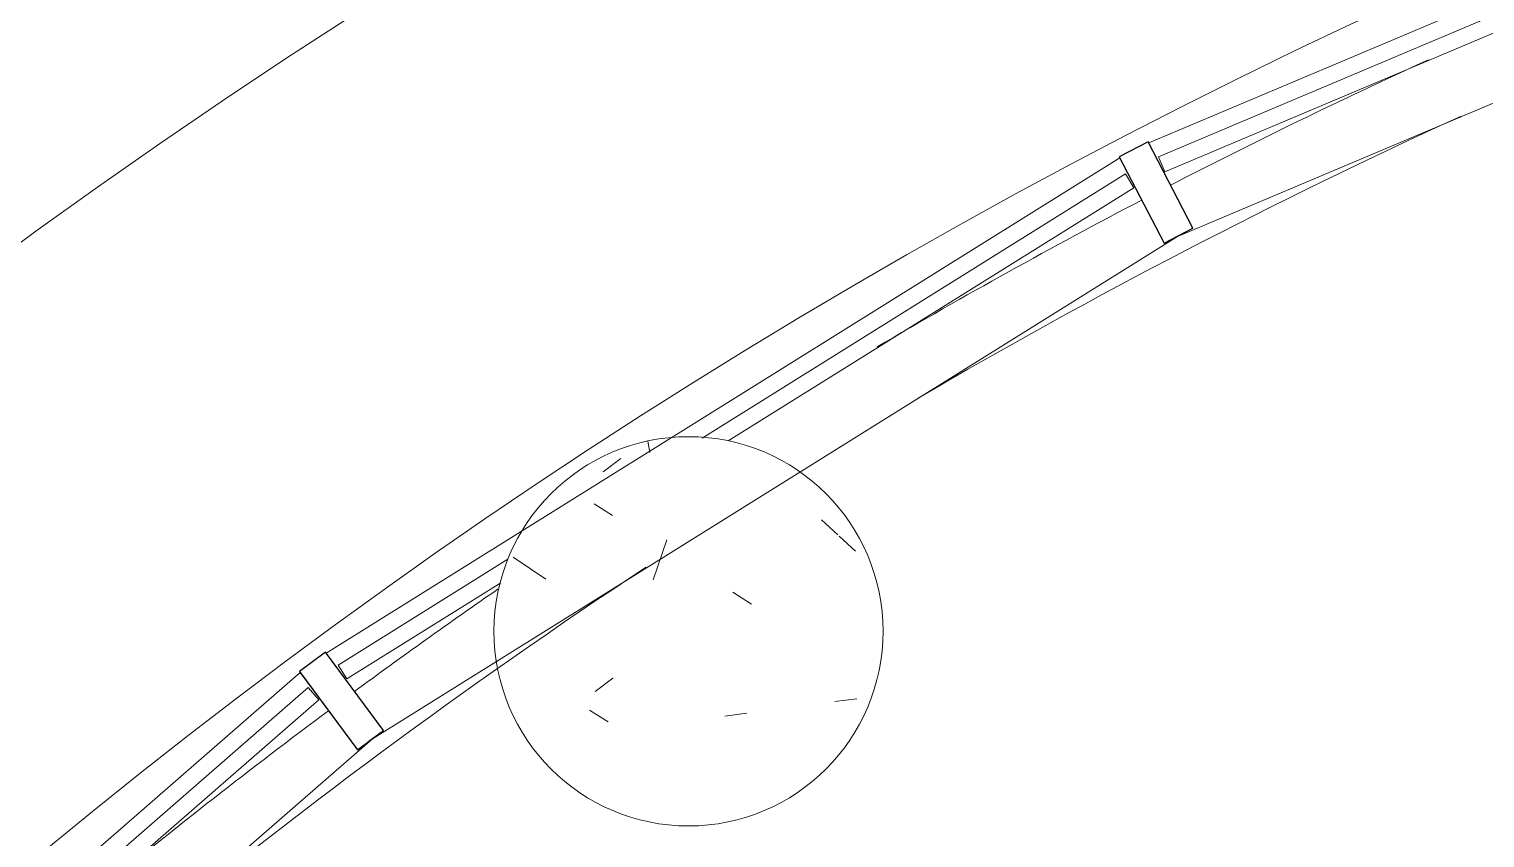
# Model space of a CAD drawing. Header units: metres. Extents: x -217 to -108, y -304 to -188.
# Drawn here: x -165.969 to -163.725, y -209.639 to -208.392 of the extents above; entities that cross this region are included whole.
import ezdxf

# ---------------------------------------------------------------- set-up
doc = ezdxf.new("R2010")
doc.units = ezdxf.units.M
for name, color, linetype, lineweight in [('A-FLOR', 192, 'Continuous', 9), ('A-GLAZ-CURT', 52, 'Continuous', 9), ('A-GLAZ-CWMG', 51, 'Continuous', 9), ('A-WALL', 113, 'Continuous', 9), ('S-COLS', 52, 'Continuous', 9)]:
    doc.layers.add(name, color=color, linetype=linetype, lineweight=lineweight)

# ---------------------------------------------------------------- blocks, each defined once
blk = doc.blocks.new('Montante rectangular - 50 x 150 mm-715984-Nivel 3')
at = {"layer": 'A-GLAZ-CWMG'}
for p, q in [((-169.3539, -217.08), (-169.2629, -215.6407)), ((-169.1161, -215.6617), (-169.2629, -215.6407)), ((-169.1122, -215.634), (-169.2052, -217.1056)), ((-169.1122, -215.634), (-169.1161, -215.6617)), ((-169.3539, -217.08), (-169.2057, -217.0777)), ((-169.2057, -217.0777), (-169.2052, -217.1056))]:
    blk.add_line(p, q, dxfattribs=at)
blk = doc.blocks.new('M_Hormigón-Redondo-Pilar - 600 mm-V53-Nivel 3')
at = {"layer": 'S-COLS'}
h = blk.add_hatch(dxfattribs=at)
h.set_pattern_fill('FP_13', color=256, style=0, pattern_type=2)
h.set_pattern_definition([(50, (164.953, 209.321), (0.7288314, -0.0632911), [0.076, -0.838]), (355, (164.953, 209.321), (-0.1409327, 0.764191), [0.061, -0.671]), (100.451, (165.014, 209.315), (0.5877327, 0.700228), [0.065, -0.712]), (46.184, (164.953, 209.524), (1.0841735, -0.1685523), [0.114, -1.257]), (96.636, (165.043, 209.51), (0.9500268, 0.989415), [0.097, -1.069]), (351.184, (164.953, 209.524), (0.9499683, 0.9901036), [0.091, -1.006]), (21, (165.054, 209.473), (0.6067662, -0.4087001), [0.076, -0.838]), (326, (165.054, 209.473), (0.2472247, 0.736702), [0.061, -0.671]), (71.451, (165.105, 209.439), (0.8535199, 0.3274948), [0.065, -0.712]), (37.5, (164.953, 209.321), (0.0124776, 0.3385577), [0.034, -0.629, 0.034, -0.647, -0.673]), (37.5, (164.953, 209.321), (0.0124776, 0.3385577), [-1.343, 0.034, -0.64]), (7.5, (164.953, 209.321), (0.26703754, 0.40027984), [0.034, -0.355, 0.034, -0.614, -0.257]), (7.5, (164.953, 209.321), (0.26703754, 0.40027984), [-1.035, 0.034, -0.223]), (327.5, (164.726, 209.321), (0.54253947, -0.02312834), [0.034, -0.22, 0.034, -0.759, -1.052]), (327.5, (164.726, 209.321), (0.54253947, -0.02312834), [-1.046, 0.034, -1.018]), (317.5, (164.625, 209.321), (0.5922234, 0.1015895), [0.034, -0.297, 0.034, -0.493, -0.747]), (317.5, (164.625, 209.321), (0.5922234, 0.1015895), [-0.856, 0.034, -0.713])])
h.paths.add_polyline_path([(0, -0.3), (0.0585, -0.2942), (0.1148, -0.2772), (0.1667, -0.2494), (0.2121, -0.2121), (0.2494, -0.1667), (0.2772, -0.1148), (0.2942, -0.0585), (0.3, 0), (0.2942, 0.0585), (0.2748, 0.1192), (0.2494, 0.1667), (0.2096, 0.2142), (0.1667, 0.2494), (0.1142, 0.2773), (0.0585, 0.2942), (0, 0.3), (-0.0585, 0.2942), (-0.1148, 0.2772), (-0.1667, 0.2494), (-0.2121, 0.2121), (-0.2494, 0.1667), (-0.2783, 0.111), (-0.2942, 0.0585), (-0.2996, -0.004), (-0.2942, -0.0585), (-0.2772, -0.1148), (-0.2494, -0.1667), (-0.2121, -0.2121), (-0.1667, -0.2494), (-0.1148, -0.2772), (-0.0585, -0.2942)], flags=0)
for start, end in [(360, 180), (180, 360)]:
    blk.add_arc((0, 0), 0.3, start, end, dxfattribs=at)
blk = doc.blocks.new('Panel de sistema - Acristalado-715993-Nivel 3')
at = {"layer": 'A-GLAZ-CURT', "lineweight": 18}
for p, q in [((0.7152, 0.0495), (-0.7152, 0.0495)), ((-0.7152, 0.0495), (-0.7152, 0.0245)), ((0.7152, 0.0245), (0.7152, 0.0495)), ((-0.7152, 0.0245), (0.7152, 0.0245))]:
    blk.add_line(p, q, dxfattribs=at)
blk = doc.blocks.new('Panel de sistema - Acristalado-V65-Nivel 3')
at = {"layer": 'A-GLAZ-CURT', "lineweight": 18}
for p, q in [((-0.4068, 0.0495), (-0.7152, 0.0495)), ((-0.7152, 0.0495), (-0.7152, 0.0245)), ((0.7152, 0.0495), (-0.0537, 0.0495)), ((0.7152, 0.0245), (0.7152, 0.0495)), ((-0.7152, 0.0245), (-0.4354, 0.0245)), ((-0.0221, 0.0245), (0.7152, 0.0245))]:
    blk.add_line(p, q, dxfattribs=at)
blk = doc.blocks.new('Montante rectangular - 50 x 150 mm-669257-Nivel 3')
at = {"layer": 'A-GLAZ-CWMG', "lineweight": 25}
for p, q in [((-0.025, 0.075), (0.025, 0.075)), ((-0.025, -0.075), (-0.025, 0.075)), ((0.025, 0.075), (0.025, -0.075)), ((0.025, -0.075), (-0.025, -0.075))]:
    blk.add_line(p, q, dxfattribs=at)

msp = doc.modelspace()

# ---------------------------------------------------------------- linework, layer by layer
at = {"layer": 'A-FLOR'}
for centre, radius, start, end in [((-160.1897, -216.6239), 10.3111, 32.99567, 203.9847), ((-160.1804, -216.6397), 9.8158, 33.32339, 203.64672), ((-159.9194, -216.9541), 9.3621, 114.56913, 117.27432), ((-159.9194, -216.9541), 9.3621, 114.56913, 117.27432), ((-159.9194, -216.9541), 9.3621, 117.58035, 120.43598), ((-159.9194, -216.9541), 9.3621, 117.58035, 120.43598), ((-159.9194, -216.9541), 9.3621, 124.67875, 126.34419), ((-159.9194, -216.9541), 9.3621, 124.67875, 126.34419), ((-159.9194, -216.9541), 9.3621, 126.6502, 129.35901), ((-159.9194, -216.9541), 9.3621, 126.6502, 129.35901)]:
    msp.add_arc(centre, radius, start, end, dxfattribs=at)
at = {"layer": 'A-WALL'}
for radius, start, end in [(9.4621, 44.86804, 189.98653), (9.2621, 114.50916, 120.34542), (9.2621, 123.39895, 129.55035)]:
    msp.add_arc((-159.9194, -216.9541), radius, start, end, dxfattribs=at)

# ---------------------------------------------------------------- block references
at = {"layer": 'A-GLAZ-CURT'}
for name, p, rotation in [('Panel de sistema - Acristalado-715993-Nivel 3', (-163.5498, -208.3564), 22.89233520837025), ('Panel de sistema - Acristalado-V65-Nivel 3', (-164.8598, -209.0362), 31.96224073249936), ('Panel de sistema - Acristalado-715993-Nivel 3', (-166.0462, -209.914), 41.03214625662872)]:
    msp.add_blockref(name, p, dxfattribs=dict(at, rotation=rotation))
at = {"layer": 'A-GLAZ-CWMG'}
for p, rotation in [((105.6046, -263.2176), 296.5106613310986), ((109.5776, -220.7821), 305.5805668552284), ((106.8115, -178.2509), 314.6504723793572)]:
    msp.add_blockref('Montante rectangular - 50 x 150 mm-715984-Nivel 3', p, dxfattribs=dict(at, rotation=rotation))
at = {"layer": 'A-GLAZ-CWMG', "extrusion": (0, 0, -1)}
for p, rotation in [((164.2318, -208.6443), 152.5727120295649), ((165.4878, -209.428), 143.5028065054361)]:
    msp.add_blockref('Montante rectangular - 50 x 150 mm-669257-Nivel 3', p, dxfattribs=dict(at, rotation=rotation))
at = {"layer": 'S-COLS'}
msp.add_blockref('M_Hormigón-Redondo-Pilar - 600 mm-V53-Nivel 3', (-164.9528, -209.3205), dxfattribs=at)

doc.saveas('drawing.dxf')
